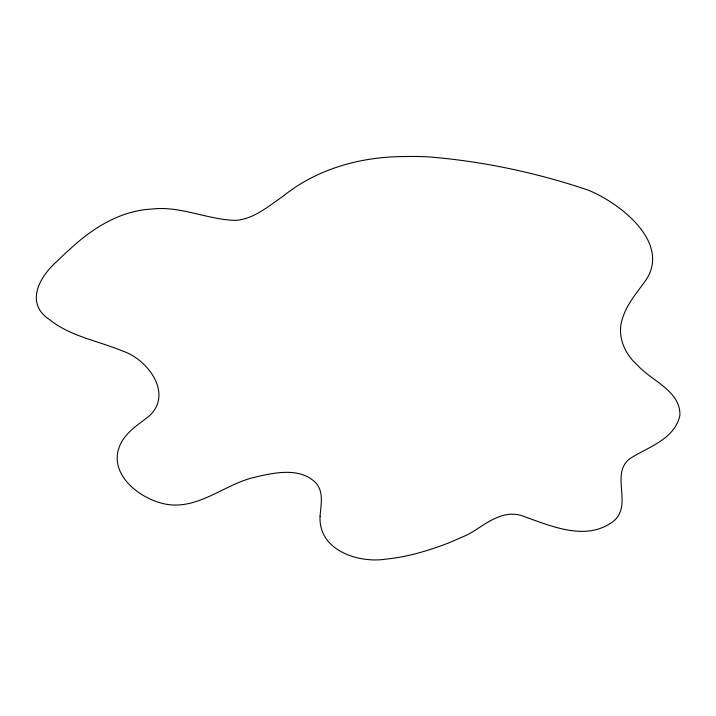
<?xml version="1.0" encoding="UTF-8"?>
<svg xmlns="http://www.w3.org/2000/svg" width="716" height="716" viewBox="0 0 716 716"><rect width="100%" height="100%" fill="white"/><g stroke="black" fill="none" stroke-linecap="round" stroke-linejoin="round"><path stroke-width="1.07" d="M320.079 516.236C318.164 550.434 358.671 563.769 386.837 558.99C404.218 557.299 421.187 552.689 437.655 546.988A269.216 172.69 -1.1 0 0 449.353 542.665L466.071 535.398A114.077 73.175 -1.1 0 0 473.258 531.514C488.527 521.651 505.648 508.476 524.873 516.818C551.768 526.35 585.062 540.857 611.536 522.626C634.77 507.062 609.137 474.601 629.803 458.705C648.105 446.918 674.597 439.508 679.905 415.37C680.674 390.846 651.462 380.975 637.338 365.026C624.003 353.444 616.378 334.56 622.831 317.367C627.672 302.698 638.233 291.206 646.834 278.721C669.845 241.032 618.731 202.601 588.498 190.241C536.919 172.735 482.853 161.279 428.517 156.867A216.572 138.922 -1.1 0 0 403.529 156.562C360.264 156.777 316.669 168.949 282.704 196.506C268.249 206.369 253.777 219.123 235.492 220.385C207.273 219.705 180.629 205.68 151.926 209.036C121.997 210.513 95.273 226.381 73.488 245.964A437.306 280.511 -1.1 0 0 57.173 261.197C39.64 276.421 24.505 303.11 49.502 319.613C70.714 336.601 98.289 340.834 122.767 351.108C149.026 359.754 175.062 396.619 146.467 418.207C136.353 425.778 125.3 433.234 119.966 445.182C107.078 475.075 142.036 500.923 168.52 504.61C199.746 508.566 224.564 484.58 253.5 477.545C273.396 472.793 300.505 466.456 316.365 483.47C323.999 492.724 320.759 505.371 320.079 516.236"/></g></svg>
